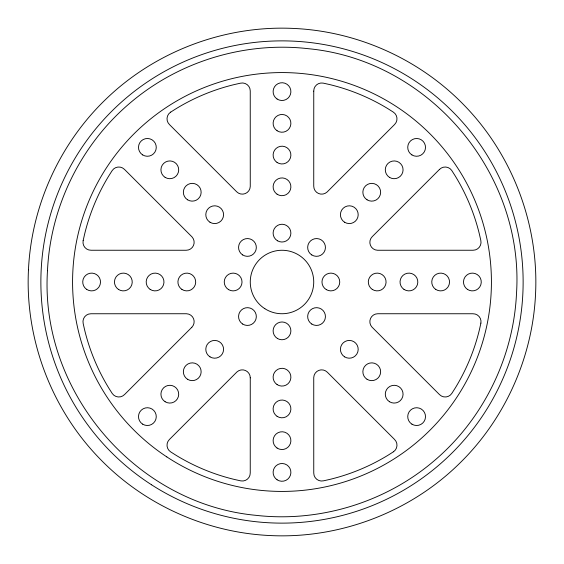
<?xml version="1.0" encoding="UTF-8"?>
<svg xmlns="http://www.w3.org/2000/svg" width="564" height="564" viewBox="0 0 564 564"><rect width="100%" height="100%" fill="white"/><g stroke="black" fill="none" stroke-linecap="round" stroke-linejoin="round"><path stroke-width="0.85" d="M250.261 377.831L250.247 472.872A7.952 7.952 0 0 1 240.877 480.895L234.666 479.513A203.266 203.266 0 0 1 176.116 455.331L170.744 451.933A7.945 7.945 0 0 1 169.341 439.567L236.887 372A7.938 7.938 0 0 1 250.261 377.831M313.753 91.128L313.739 186.169A7.938 7.938 0 0 0 327.113 192L394.659 124.432A7.945 7.945 0 0 0 393.256 112.067L387.884 108.669A203.266 203.266 0 0 0 329.334 84.487L323.123 83.105A7.952 7.952 0 0 0 313.753 91.128M28.468 269.768C24.936 338.915 51.261 408.801 99.525 458.44C143.855 504.449 205.952 532.564 269.768 535.532C338.915 539.064 408.801 512.739 458.44 464.475C504.449 420.145 532.564 358.048 535.532 294.232C539.064 225.085 512.739 155.199 464.475 105.56C420.145 59.551 358.048 31.436 294.232 28.468C225.085 24.936 155.199 51.261 105.56 99.525C59.551 143.855 31.436 205.952 28.468 269.768M47.489 270.685C39.572 391.127 135.6 504.117 255.978 515.334C319.605 522.609 385.656 502.376 434.28 460.696C483.144 419.299 513.6 357.294 516.511 293.315C524.428 172.873 428.4 59.883 308.022 48.666C244.395 41.391 178.344 61.624 129.72 103.304C80.856 144.701 50.4 206.706 47.489 270.685M83.155 240.595L83.105 240.877A7.952 7.952 0 0 0 91.128 250.247L186.169 250.261A7.938 7.938 0 0 0 192 236.887L124.432 169.341A7.945 7.945 0 0 0 112.067 170.744L108.669 176.116A203.266 203.266 0 0 0 84.487 234.666L83.155 240.595M480.895 323.123L479.513 329.334A203.266 203.266 0 0 1 455.331 387.884L451.933 393.256A7.945 7.945 0 0 1 439.567 394.659L372 327.113A7.938 7.938 0 0 1 377.831 313.739L472.872 313.753A7.952 7.952 0 0 1 480.895 323.123M191.795 327.317L124.581 394.518A7.952 7.952 0 0 1 112.278 393.559L108.866 388.194A203.266 203.266 0 0 1 84.565 329.693L83.169 323.489A7.945 7.945 0 0 1 90.924 313.753L186.458 313.739A7.938 7.938 0 0 1 191.795 327.317M439.419 169.482L372.205 236.683A7.938 7.938 0 0 0 377.542 250.261L473.076 250.247A7.945 7.945 0 0 0 480.831 240.511L479.435 234.307A203.266 203.266 0 0 0 455.134 175.806L451.722 170.441A7.952 7.952 0 0 0 439.419 169.482M170.673 112.123L170.441 112.278A7.952 7.952 0 0 0 169.482 124.581L236.683 191.795A7.938 7.938 0 0 0 250.261 186.458L250.247 90.924A7.945 7.945 0 0 0 240.511 83.169L234.307 84.565A203.266 203.266 0 0 0 175.806 108.866L170.673 112.123M393.559 451.722L388.194 455.134A203.266 203.266 0 0 1 329.693 479.435L323.489 480.831A7.945 7.945 0 0 1 313.753 473.076L313.739 377.542A7.938 7.938 0 0 1 327.317 372.205L394.518 439.419A7.952 7.952 0 0 1 393.559 451.722M151.512 484.772A241.131 241.131 0 0 0 522.849 293.625A241.131 241.131 0 0 0 171.639 67.609A241.131 241.131 0 0 0 151.512 484.772M166.81 456.896A209.42 209.42 0 0 0 491.061 294.309A209.42 209.42 0 0 0 188.129 94.794A209.42 209.42 0 0 0 166.81 456.896M264.826 308.684A31.732 31.732 0 0 0 313.697 283.53A31.732 31.732 0 0 0 267.477 253.786A31.732 31.732 0 0 0 264.826 308.684M411.939 154.931A8.883 8.883 0 0 0 425.503 147.662A8.883 8.883 0 0 0 412.425 139.548A8.883 8.883 0 0 0 411.939 154.931M389.498 177.371A8.883 8.883 0 0 0 403.063 170.095A8.883 8.883 0 0 0 389.985 161.988A8.883 8.883 0 0 0 389.498 177.371M367.065 199.804A8.883 8.883 0 0 0 380.629 192.536A8.883 8.883 0 0 0 367.552 184.421A8.883 8.883 0 0 0 367.065 199.804M344.625 222.244A8.883 8.883 0 0 0 358.189 214.969A8.883 8.883 0 0 0 345.112 206.861A8.883 8.883 0 0 0 344.625 222.244M372.275 289.402A8.883 8.883 0 0 0 386.058 282.557A8.883 8.883 0 0 0 373.241 274.041A8.883 8.883 0 0 0 372.275 289.402M404.007 289.402A8.883 8.883 0 0 0 417.79 282.557A8.883 8.883 0 0 0 404.973 274.041A8.883 8.883 0 0 0 404.007 289.402M435.732 289.402A8.883 8.883 0 0 0 449.515 282.557A8.883 8.883 0 0 0 436.698 274.041A8.883 8.883 0 0 0 435.732 289.402M467.464 289.402A8.883 8.883 0 0 0 481.247 282.557A8.883 8.883 0 0 0 468.43 274.041A8.883 8.883 0 0 0 467.464 289.402M344.625 356.864A8.883 8.883 0 0 0 358.189 349.588A8.883 8.883 0 0 0 345.112 341.481A8.883 8.883 0 0 0 344.625 356.864M367.065 379.297A8.883 8.883 0 0 0 380.629 372.029A8.883 8.883 0 0 0 367.552 363.914A8.883 8.883 0 0 0 367.065 379.297M389.498 401.737A8.883 8.883 0 0 0 403.063 394.462A8.883 8.883 0 0 0 389.985 386.354A8.883 8.883 0 0 0 389.498 401.737M411.939 424.17A8.883 8.883 0 0 0 425.503 416.902A8.883 8.883 0 0 0 412.425 408.787A8.883 8.883 0 0 0 411.939 424.17M326.344 289.649A8.883 8.883 0 0 0 339.747 282.092A8.883 8.883 0 0 0 326.5 274.259A8.883 8.883 0 0 0 326.344 289.649M311.793 254.949A8.883 8.883 0 0 0 325.428 247.822A8.883 8.883 0 0 0 312.435 239.573A8.883 8.883 0 0 0 311.793 254.949M277.481 240.786A8.883 8.883 0 0 0 290.883 233.228A8.883 8.883 0 0 0 277.636 225.396A8.883 8.883 0 0 0 277.481 240.786M242.689 254.949A8.883 8.883 0 0 0 256.324 247.822A8.883 8.883 0 0 0 243.331 239.573A8.883 8.883 0 0 0 242.689 254.949M228.61 289.649A8.883 8.883 0 0 0 242.019 282.092A8.883 8.883 0 0 0 228.772 274.259A8.883 8.883 0 0 0 228.61 289.649M242.689 324.053A8.883 8.883 0 0 0 256.324 316.926A8.883 8.883 0 0 0 243.331 308.677A8.883 8.883 0 0 0 242.689 324.053M277.481 338.513A8.883 8.883 0 0 0 290.883 330.955A8.883 8.883 0 0 0 277.636 323.123A8.883 8.883 0 0 0 277.481 338.513M311.793 324.053A8.883 8.883 0 0 0 325.428 316.926A8.883 8.883 0 0 0 312.435 308.677A8.883 8.883 0 0 0 311.793 324.053M277.086 194.206A8.883 8.883 0 0 0 290.869 187.368A8.883 8.883 0 0 0 278.052 178.851A8.883 8.883 0 0 0 277.086 194.206M277.086 162.481A8.883 8.883 0 0 0 290.869 155.636A8.883 8.883 0 0 0 278.052 147.119A8.883 8.883 0 0 0 277.086 162.481M277.086 130.749A8.883 8.883 0 0 0 290.869 123.904A8.883 8.883 0 0 0 278.052 115.394A8.883 8.883 0 0 0 277.086 130.749M277.086 99.017A8.883 8.883 0 0 0 290.869 92.179A8.883 8.883 0 0 0 278.052 83.662A8.883 8.883 0 0 0 277.086 99.017M142.699 154.931A8.883 8.883 0 0 0 156.263 147.662A8.883 8.883 0 0 0 143.178 139.548A8.883 8.883 0 0 0 142.699 154.931M165.132 177.371A8.883 8.883 0 0 0 178.696 170.095A8.883 8.883 0 0 0 165.619 161.988A8.883 8.883 0 0 0 165.132 177.371M187.572 199.804A8.883 8.883 0 0 0 201.136 192.536A8.883 8.883 0 0 0 188.052 184.421A8.883 8.883 0 0 0 187.572 199.804M210.005 222.244A8.883 8.883 0 0 0 223.57 214.969A8.883 8.883 0 0 0 210.492 206.861A8.883 8.883 0 0 0 210.005 222.244M181.89 289.402A8.883 8.883 0 0 0 195.673 282.557A8.883 8.883 0 0 0 182.856 274.041A8.883 8.883 0 0 0 181.89 289.402M150.165 289.402A8.883 8.883 0 0 0 163.948 282.557A8.883 8.883 0 0 0 151.131 274.041A8.883 8.883 0 0 0 150.165 289.402M210.005 356.864A8.883 8.883 0 0 0 223.57 349.588A8.883 8.883 0 0 0 210.492 341.481A8.883 8.883 0 0 0 210.005 356.864M187.572 379.297A8.883 8.883 0 0 0 201.136 372.029A8.883 8.883 0 0 0 188.052 363.914A8.883 8.883 0 0 0 187.572 379.297M277.086 416.324A8.883 8.883 0 0 0 290.869 409.478A8.883 8.883 0 0 0 278.052 400.962A8.883 8.883 0 0 0 277.086 416.324M277.086 384.592A8.883 8.883 0 0 0 290.869 377.746A8.883 8.883 0 0 0 278.052 369.23A8.883 8.883 0 0 0 277.086 384.592M277.086 448.049A8.883 8.883 0 0 0 290.869 441.21A8.883 8.883 0 0 0 278.052 432.694A8.883 8.883 0 0 0 277.086 448.049M277.086 479.781A8.883 8.883 0 0 0 290.869 472.942A8.883 8.883 0 0 0 278.052 464.426A8.883 8.883 0 0 0 277.086 479.781M165.132 401.737A8.883 8.883 0 0 0 178.696 394.462A8.883 8.883 0 0 0 165.619 386.354A8.883 8.883 0 0 0 165.132 401.737M142.699 424.17A8.883 8.883 0 0 0 156.263 416.902A8.883 8.883 0 0 0 143.178 408.787A8.883 8.883 0 0 0 142.699 424.17M118.433 289.402A8.883 8.883 0 0 0 132.216 282.557A8.883 8.883 0 0 0 119.399 274.041A8.883 8.883 0 0 0 118.433 289.402M86.701 289.402A8.883 8.883 0 0 0 100.484 282.557A8.883 8.883 0 0 0 87.667 274.041A8.883 8.883 0 0 0 86.701 289.402"/></g></svg>
